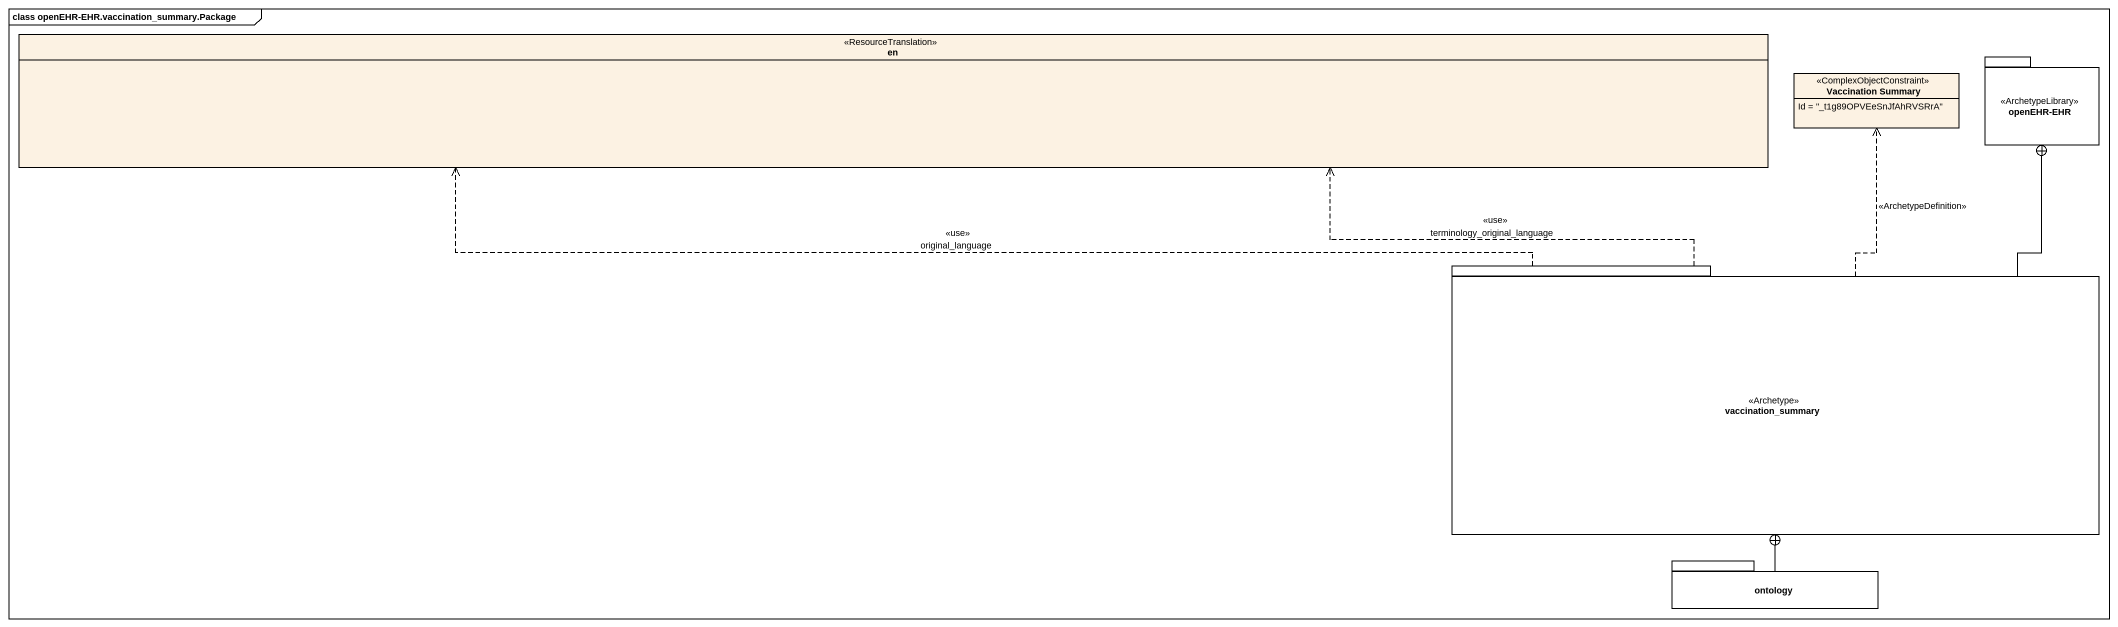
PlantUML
@startuml
mainframe class openEHR-EHR.vaccination_summary.Package
hide circle
hide empty members
enum en <<ResourceTranslation>>
class "Vaccination Summary" as Vaccination_Summary <<ComplexObjectConstraint>> {
  Id = "_t1g89OPVEeSnJfAhRVSRrA"
}
package "openEHR-EHR" as openEHR_EHR <<ArchetypeLibrary>> {
}
package vaccination_summary <<Archetype>> {
}
package ontology {
}
vaccination_summary .left.> en : <<use>>\noriginal_language
vaccination_summary .left.> en : <<use>>\nterminology_original_language
vaccination_summary .up.> Vaccination_Summary : <<ArchetypeDefinition>>
vaccination_summary -up-+ openEHR_EHR
ontology -up-+ vaccination_summary
@enduml
